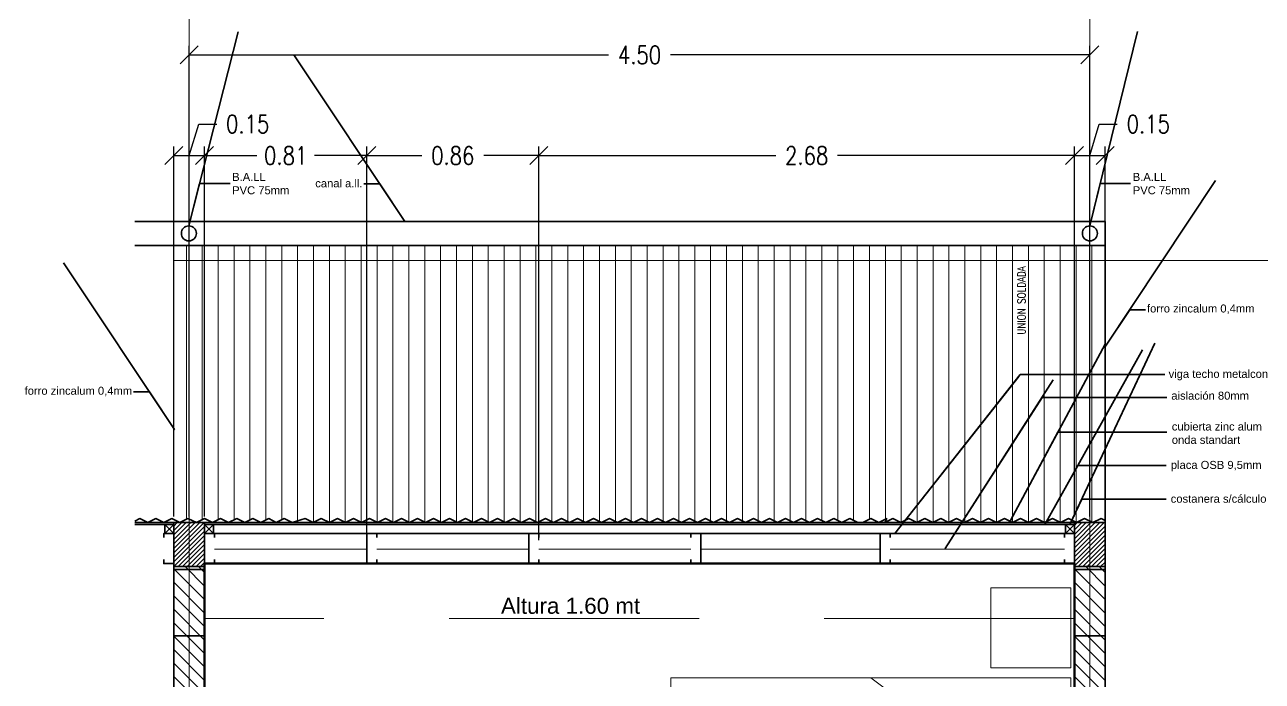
# Model space of a CAD drawing. Header units: metres. Extents: x 45 to 666, y -23 to 325.
# Drawn here: x 159.14 to 165.33, y 29.06 to 32.34 of the extents above; entities that cross this region are included whole.
import ezdxf

# ---------------------------------------------------------------- set-up
doc = ezdxf.new("R2010")
doc.units = ezdxf.units.M
doc.header["$LTSCALE"] = 5
doc.header["$MEASUREMENT"] = 0
doc.linetypes.add('HIDDEN', pattern=[0.375, 0.25, -0.125])
doc.layers.get('0').update_dxf_attribs({"color": 30})
doc.layers.get('DEFPOINTS').update_dxf_attribs({"color": 210})
for name, color, linetype, lineweight in [('A-ANNO-DIMS', 3, 'Continuous', 18), ('A-ANNO-NOTE', 7, 'Continuous', 35), ('A-ANNO-SYMB', 3, 'Continuous', 18), ('A-ELEV-PATT', 8, 'Continuous', 18), ('A-FLOR-FTPT', 6, 'Continuous', 70), ('A-FLOR-LEVL', 7, 'Continuous', 35), ('A-FLOR-OVHD', 3, 'HIDDEN', 18), ('A-FURN', 8, 'Continuous', 18), ('A-WALL-BATT', 8, 'BATTING', 18), ('A-WALL-FULL', 7, 'Continuous', 35), ('A-WALL-FULL-EXTR', 7, 'Continuous', 35), ('A-WALL-PATT', 8, 'Continuous', 18)]:
    doc.layers.add(name, color=color, linetype=linetype, lineweight=lineweight)
doc.styles.add('E-ARIAL', font='arial.ttf')
doc.styles.add('E-ROMANS', font='romans.shx', dxfattribs={"width": 0.8})
doc.linetypes.add('BATTING', pattern='A,0.0001,-0.1,[134,ltypeshp.shx,S=0.1,R=0,X=-0.1,Y=0],-0.2,[134,ltypeshp.shx,S=0.1,R=180,X=0.1,Y=0],-0.1', length=0.4001)
doc.dimstyles.new('E-0050_TICK_18', dxfattribs={"dimscale": 0.001, "dimtxt": 90, "dimasz": 90, "dimexe": 45, "dimexo": 30, "dimgap": 45, "dimtad": 0, "dimzin": 0, "dimdsep": 46, "dimtxsty": 'E-ROMANS', "dimblk": 'OBLIQUE', "dimcen": 45, "dimclrd": 256, "dimclre": 256, "dimclrt": 256, "dimadec": 0, "dimazin": 0, "dimtfac": 1, "dimtmove": 1, "dimatfit": 3, "dimldrblk": 'OPEN90', "dimfxl": 1, "dimtfill": 1, "dimtolj": 1, "dimtzin": 0, "dimarcsym": 0})
doc.dimstyles.new('E-0200_TICK_12', dxfattribs={"dimscale": 0.001, "dimtxt": 240, "dimasz": 240, "dimexe": 120, "dimexo": 80, "dimgap": 120, "dimtad": 0, "dimzin": 0, "dimdsep": 46, "dimtxsty": 'E-ROMANS', "dimblk": 'OBLIQUE', "dimcen": 120, "dimclrd": 256, "dimclre": 256, "dimclrt": 256, "dimadec": 0, "dimazin": 0, "dimtfac": 1, "dimtmove": 1, "dimatfit": 3, "dimldrblk": 'OPEN90', "dimfxl": 1, "dimtfill": 1, "dimtolj": 1, "dimtzin": 0, "dimlwd": -1, "dimarcsym": 0})

# ---------------------------------------------------------------- blocks, each defined once
blk = doc.blocks.new('CAMA150X200')
for p, q in [((-1.2, 0), (-0.8, 0)), ((-1.2, -0.4), (-1.2, 0)), ((-0.8, 0), (-0.8, -0.4)), ((-0.75, -2), (-0.75, 0)), ((-0.75, 0), (0.75, 0)), ((0, 0), (-0.75, -1)), ((0, 0), (0.75, -1)), ((0.75, 0), (0.75, -2)), ((0.8, 0), (0.8, -0.4)), ((1.2, 0), (0.8, 0)), ((1.2, -0.4), (1.2, 0)), ((-0.8, -0.4), (-1.2, -0.4)), ((0.8, -0.4), (1.2, -0.4)), ((0.75, -2), (-0.75, -2))]:
    blk.add_line(p, q)
blk = doc.blocks.new('_Oblique')
at = {"color": 0, "linetype": 'ByBlock', "lineweight": -2}
blk.add_line((-0.5, -0.5), (0.5, 0.5), dxfattribs=at)
blk = doc.blocks.new('*D766')
at = {"layer": 'A-ANNO-DIMS', "lineweight": -2, "transparency": 16777216}
for p, q in [((159.9665, 31.6907), (160.0138, 31.8482)), ((160.0138, 31.8482), (160.1038, 31.8482)), ((159.8895, 29.887), (159.8895, 31.7357)), ((160.0435, 29.887), (160.0435, 31.7357)), ((159.8895, 31.6907), (160.0435, 31.6907))]:
    blk.add_line(p, q, dxfattribs=at)
at = {"layer": 'DEFPOINTS', "color": 0, "transparency": 16777216}
for p in [(160.0435, 31.6907), (159.8895, 29.857), (160.0435, 29.857)]:
    blk.add_point(p, dxfattribs=at)
at = {"layer": 'A-ANNO-DIMS', "lineweight": -2, "transparency": 16777216, "xscale": 0.09, "yscale": 0.09, "zscale": 0.09}
for p, rotation in [((159.8895, 31.6907), 179.9999999999999), ((160.0435, 31.6907), 359.9999999999999)]:
    blk.add_blockref('_Oblique', p, dxfattribs=dict(at, rotation=rotation))
at = {"layer": 'A-ANNO-DIMS', "transparency": 16777216, "insert": (160.2585, 31.8482), "char_height": 0.09, "attachment_point": 5, "style": 'E-ROMANS', "bg_fill": 3, "box_fill_scale": 1.25, "bg_fill_color": 256, "bg_fill_true_color": 13158600, "bg_fill_transparency": 0}
blk.add_mtext('\\A1;0.15', dxfattribs=at)
blk = doc.blocks.new('_Open90')
at = {"color": 0, "linetype": 'ByBlock', "lineweight": -2}
for p, q in [((0, 0), (-1, 0)), ((-0.5, 0.5), (0, 0)), ((0, 0), (-0.5, -0.5))]:
    blk.add_line(p, q, dxfattribs=at)
blk = doc.blocks.new('*D767')
at = {"layer": 'A-ANNO-DIMS', "lineweight": -2, "transparency": 16777216}
for p, q in [((160.0435, 29.887), (160.0435, 31.7357)), ((160.8534, 29.7698), (160.8534, 31.7357)), ((160.0435, 31.6907), (160.3041, 31.6907)), ((160.8534, 31.6907), (160.5929, 31.6907))]:
    blk.add_line(p, q, dxfattribs=at)
at = {"layer": 'DEFPOINTS', "color": 0, "transparency": 16777216}
for p in [(160.8534, 31.6907), (160.0435, 29.857), (160.8534, 29.7398)]:
    blk.add_point(p, dxfattribs=at)
at = {"layer": 'A-ANNO-DIMS', "lineweight": -2, "transparency": 16777216, "xscale": 0.09, "yscale": 0.09, "zscale": 0.09}
for p, rotation in [((160.0435, 31.6907), 179.9999999999999), ((160.8534, 31.6907), 359.9999999999999)]:
    blk.add_blockref('_Oblique', p, dxfattribs=dict(at, rotation=rotation))
at = {"layer": 'A-ANNO-DIMS', "transparency": 16777216, "insert": (160.4485, 31.6907), "char_height": 0.09, "attachment_point": 5, "style": 'E-ROMANS', "bg_fill": 3, "box_fill_scale": 1.25, "bg_fill_color": 256, "bg_fill_true_color": 13158600, "bg_fill_transparency": 0}
blk.add_mtext('\\A1;0.81', dxfattribs=at)
blk = doc.blocks.new('*D353')
at = {"layer": 'A-ANNO-DIMS', "lineweight": -2, "transparency": 16777216}
for p, q in [((160.8534, 29.7698), (160.8534, 31.7357)), ((161.7133, 29.7698), (161.7133, 31.7357)), ((160.8534, 31.6907), (161.1287, 31.6907)), ((161.7133, 31.6907), (161.4381, 31.6907))]:
    blk.add_line(p, q, dxfattribs=at)
at = {"layer": 'DEFPOINTS', "color": 0, "transparency": 16777216}
for p in [(161.7133, 31.6907), (160.8534, 29.7398), (161.7133, 29.7398)]:
    blk.add_point(p, dxfattribs=at)
at = {"layer": 'A-ANNO-DIMS', "lineweight": -2, "transparency": 16777216, "xscale": 0.09, "yscale": 0.09, "zscale": 0.09}
for p, rotation in [((160.8534, 31.6907), 179.9999999999999), ((161.7133, 31.6907), 359.9999999999999)]:
    blk.add_blockref('_Oblique', p, dxfattribs=dict(at, rotation=rotation))
at = {"layer": 'A-ANNO-DIMS', "transparency": 16777216, "insert": (161.2834, 31.6907), "char_height": 0.09, "attachment_point": 5, "style": 'E-ROMANS', "bg_fill": 3, "box_fill_scale": 1.25, "bg_fill_color": 256, "bg_fill_true_color": 13158600, "bg_fill_transparency": 0}
blk.add_mtext('\\A1;0.86', dxfattribs=at)
blk = doc.blocks.new('*D768')
at = {"layer": 'A-ANNO-DIMS', "lineweight": -2, "transparency": 16777216}
for p, q in [((161.7133, 29.7698), (161.7133, 31.7357)), ((164.3895, 29.887), (164.3895, 31.7357)), ((161.7133, 31.6907), (162.8967, 31.6907)), ((164.3895, 31.6907), (163.2061, 31.6907))]:
    blk.add_line(p, q, dxfattribs=at)
at = {"layer": 'DEFPOINTS', "color": 0, "transparency": 16777216}
for p in [(164.3895, 31.6907), (164.3895, 29.857), (161.7133, 29.7398)]:
    blk.add_point(p, dxfattribs=at)
at = {"layer": 'A-ANNO-DIMS', "lineweight": -2, "transparency": 16777216, "xscale": 0.09, "yscale": 0.09, "zscale": 0.09}
for p, rotation in [((161.7133, 31.6907), 179.9999999999999), ((164.3895, 31.6907), 359.9999999999999)]:
    blk.add_blockref('_Oblique', p, dxfattribs=dict(at, rotation=rotation))
at = {"layer": 'A-ANNO-DIMS', "transparency": 16777216, "insert": (163.0514, 31.6907), "char_height": 0.09, "attachment_point": 5, "style": 'E-ROMANS', "bg_fill": 3, "box_fill_scale": 1.25, "bg_fill_color": 256, "bg_fill_true_color": 13158600, "bg_fill_transparency": 0}
blk.add_mtext('\\A1;2.68', dxfattribs=at)
blk = doc.blocks.new('*D769')
at = {"layer": 'A-ANNO-DIMS', "lineweight": -2, "transparency": 16777216}
for p, q in [((164.4665, 31.6907), (164.5138, 31.8482)), ((164.5138, 31.8482), (164.6038, 31.8482)), ((164.3895, 29.887), (164.3895, 31.7357)), ((164.5435, 29.887), (164.5435, 31.7357)), ((164.3895, 31.6907), (164.5435, 31.6907))]:
    blk.add_line(p, q, dxfattribs=at)
at = {"layer": 'DEFPOINTS', "color": 0, "transparency": 16777216}
for p in [(164.5435, 31.6907), (164.3895, 29.857), (164.5435, 29.857)]:
    blk.add_point(p, dxfattribs=at)
at = {"layer": 'A-ANNO-DIMS', "lineweight": -2, "transparency": 16777216, "xscale": 0.09, "yscale": 0.09, "zscale": 0.09}
for p, rotation in [((164.3895, 31.6907), 179.9999999999999), ((164.5435, 31.6907), 359.9999999999999)]:
    blk.add_blockref('_Oblique', p, dxfattribs=dict(at, rotation=rotation))
at = {"layer": 'A-ANNO-DIMS', "transparency": 16777216, "insert": (164.7585, 31.8482), "char_height": 0.09, "attachment_point": 5, "style": 'E-ROMANS', "bg_fill": 3, "box_fill_scale": 1.25, "bg_fill_color": 256, "bg_fill_true_color": 13158600, "bg_fill_transparency": 0}
blk.add_mtext('\\A1;0.15', dxfattribs=at)
blk = doc.blocks.new('*D770')
at = {"layer": 'A-ANNO-DIMS', "lineweight": -2, "transparency": 16777216}
for p, q in [((159.9665, 29.887), (159.9665, 32.2385)), ((164.4665, 29.887), (164.4665, 32.2385)), ((159.9665, 32.1935), (162.0618, 32.1935)), ((164.4665, 32.1935), (162.3713, 32.1935))]:
    blk.add_line(p, q, dxfattribs=at)
at = {"layer": 'DEFPOINTS', "color": 0, "transparency": 16777216}
for p in [(164.4665, 32.1935), (159.9665, 29.857), (164.4665, 29.857)]:
    blk.add_point(p, dxfattribs=at)
at = {"layer": 'A-ANNO-DIMS', "lineweight": -2, "transparency": 16777216, "xscale": 0.09, "yscale": 0.09, "zscale": 0.09, "rotation": 180}
blk.add_blockref('_Oblique', (159.9665, 32.1935), dxfattribs=at)
at = {"layer": 'A-ANNO-DIMS', "lineweight": -2, "transparency": 16777216, "xscale": 0.09, "yscale": 0.09, "zscale": 0.09}
blk.add_blockref('_Oblique', (164.4665, 32.1935), dxfattribs=at)
at = {"layer": 'A-ANNO-DIMS', "transparency": 16777216, "insert": (162.2165, 32.1935), "char_height": 0.09, "attachment_point": 5, "style": 'E-ROMANS', "bg_fill": 3, "box_fill_scale": 1.25, "bg_fill_color": 256, "bg_fill_true_color": 13158600, "bg_fill_transparency": 0}
blk.add_mtext('\\A1;4.50', dxfattribs=at)
blk = doc.blocks.new('*D590')
at = {"layer": 'A-ANNO-DIMS', "lineweight": -2, "transparency": 16777216}
for p, q in [((159.9665, 31.6907), (160.0138, 31.8482)), ((160.0138, 31.8482), (160.1038, 31.8482)), ((159.8895, 29.887), (159.8895, 31.7357)), ((160.0435, 29.887), (160.0435, 31.7357)), ((159.8895, 31.6907), (160.0435, 31.6907))]:
    blk.add_line(p, q, dxfattribs=at)
at = {"layer": 'DEFPOINTS', "color": 0, "transparency": 16777216}
for p in [(160.0435, 31.6907), (159.8895, 29.857), (160.0435, 29.857)]:
    blk.add_point(p, dxfattribs=at)
at = {"layer": 'A-ANNO-DIMS', "lineweight": -2, "transparency": 16777216, "xscale": 0.09, "yscale": 0.09, "zscale": 0.09}
for p, rotation in [((159.8895, 31.6907), 179.9999999999999), ((160.0435, 31.6907), 359.9999999999999)]:
    blk.add_blockref('_Oblique', p, dxfattribs=dict(at, rotation=rotation))
at = {"layer": 'A-ANNO-DIMS', "transparency": 16777216, "insert": (160.2585, 31.8482), "char_height": 0.09, "attachment_point": 5, "style": 'E-ROMANS', "bg_fill": 3, "box_fill_scale": 1.25, "bg_fill_color": 256, "bg_fill_true_color": 13158600, "bg_fill_transparency": 0}
blk.add_mtext('\\A1;0.15', dxfattribs=at)

msp = doc.modelspace()

# ---------------------------------------------------------------- hatches: boundary and pattern name
at = {"layer": 'A-WALL-PATT'}
h = msp.add_hatch(dxfattribs=at)
h.set_pattern_fill('LINE', color=256, scale=0.005, angle=45, style=0)
h.set_pattern_definition([(45, (4.5, 3.16), (-0.0112253202, 0.0112253202), [])])
h.paths.add_polyline_path([(160.0435, 29.857), (159.8895, 29.857), (159.8895, 29.637), (160.0435, 29.637)])
h = msp.add_hatch(dxfattribs=at)
h.set_pattern_fill('LINE', color=256, scale=0.005, angle=45, style=0)
h.set_pattern_definition([(45, (0, 0), (-0.0112253202, 0.0112253202), [])])
h.paths.add_polyline_path([(164.5435, 29.857), (164.4665, 29.857), (164.4665, 29.637), (164.5435, 29.637)])
h.paths.add_polyline_path([(164.4665, 29.857), (164.3895, 29.857), (164.3895, 29.637), (164.4665, 29.637)])
h = msp.add_hatch(dxfattribs=at)
h.set_pattern_fill('LINE', color=256, scale=0.015, angle=135, style=0)
h.set_pattern_definition([(135, (4.5, 7e-13), (-0.03367596, -0.03367596), [])])
h.paths.add_polyline_path([(160.0435, 29.622), (159.9665, 29.622), (159.9665, 29.292), (160.0435, 29.292)])
h.paths.add_polyline_path([(159.9665, 29.622), (159.8895, 29.622), (159.8895, 29.292), (159.9665, 29.292)])
h.paths.add_polyline_path([(159.9665, 29.292), (159.8895, 29.292), (159.8895, 28.962), (159.9665, 28.962)])
h.paths.add_polyline_path([(160.0435, 29.292), (159.9665, 29.292), (159.9665, 28.962), (160.0435, 28.962)])
h.paths.add_polyline_path([(160.0435, 28.962), (159.9665, 28.962), (159.9665, 28.632), (160.0435, 28.632)])
h.paths.add_polyline_path([(159.9665, 28.962), (159.8895, 28.962), (159.8895, 28.632), (159.9665, 28.632)])
h.paths.add_polyline_path([(159.9665, 28.632), (159.8895, 28.632), (159.8895, 28.302), (159.9665, 28.302)])
h.paths.add_polyline_path([(160.0435, 28.632), (159.9665, 28.632), (159.9665, 28.302), (160.0435, 28.302)])
h.paths.add_polyline_path([(160.0435, 28.032), (159.9665, 28.032), (159.9665, 27.702), (160.0435, 27.702)])
h.paths.add_polyline_path([(159.9665, 28.032), (159.8895, 28.032), (159.8895, 27.702), (159.9665, 27.702)])
h.paths.add_polyline_path([(159.9665, 27.702), (159.8895, 27.702), (159.8895, 27.372), (159.9665, 27.372)])
h.paths.add_polyline_path([(160.0435, 27.702), (159.9665, 27.702), (159.9665, 27.372), (160.0435, 27.372)])
h.paths.add_polyline_path([(160.0435, 27.372), (159.9665, 27.372), (159.9665, 27.042), (160.0435, 27.042)])
h.paths.add_polyline_path([(159.9665, 27.372), (159.8895, 27.372), (159.8895, 27.042), (159.9665, 27.042)])
h.paths.add_polyline_path([(159.9665, 27.042), (159.8895, 27.042), (159.8895, 26.712), (159.9665, 26.712)])
h.paths.add_polyline_path([(160.0435, 27.042), (159.9665, 27.042), (159.9665, 26.712), (160.0435, 26.712)])
h.paths.add_polyline_path([(160.0435, 26.712), (159.9665, 26.712), (159.9665, 26.697), (160.0435, 26.697)])
h.paths.add_polyline_path([(159.9665, 26.712), (159.8895, 26.712), (159.8895, 26.697), (159.9665, 26.697)])
h.paths.add_polyline_path([(159.9665, 29.637), (159.8895, 29.637), (159.8895, 29.622), (159.9665, 29.622)])
h.paths.add_polyline_path([(160.0435, 29.637), (159.9665, 29.637), (159.9665, 29.622), (160.0435, 29.622)])
h = msp.add_hatch(dxfattribs=at)
h.set_pattern_fill('LINE', color=256, scale=0.015, angle=135, style=0)
h.set_pattern_definition([(135, (4.5, 1e-12), (-0.03367596, -0.03367596), [])])
h.paths.add_polyline_path([(160.0435, 29.622), (159.9665, 29.622), (159.9665, 29.292), (160.0435, 29.292)])
h.paths.add_polyline_path([(159.9665, 29.622), (159.8895, 29.622), (159.8895, 29.292), (159.9665, 29.292)])
h.paths.add_polyline_path([(159.9665, 29.292), (159.8895, 29.292), (159.8895, 28.962), (159.9665, 28.962)])
h.paths.add_polyline_path([(160.0435, 29.292), (159.9665, 29.292), (159.9665, 28.962), (160.0435, 28.962)])
h.paths.add_polyline_path([(160.0435, 28.962), (159.9665, 28.962), (159.9665, 28.632), (160.0435, 28.632)])
h.paths.add_polyline_path([(159.9665, 28.962), (159.8895, 28.962), (159.8895, 28.632), (159.9665, 28.632)])
h.paths.add_polyline_path([(159.9665, 28.632), (159.8895, 28.632), (159.8895, 28.302), (159.9665, 28.302)])
h.paths.add_polyline_path([(160.0435, 28.632), (159.9665, 28.632), (159.9665, 28.302), (160.0435, 28.302)])
h.paths.add_polyline_path([(160.0435, 28.032), (159.9665, 28.032), (159.9665, 27.702), (160.0435, 27.702)])
h.paths.add_polyline_path([(159.9665, 28.032), (159.8895, 28.032), (159.8895, 27.702), (159.9665, 27.702)])
h.paths.add_polyline_path([(159.9665, 27.702), (159.8895, 27.702), (159.8895, 27.372), (159.9665, 27.372)])
h.paths.add_polyline_path([(160.0435, 27.702), (159.9665, 27.702), (159.9665, 27.372), (160.0435, 27.372)])
h.paths.add_polyline_path([(160.0435, 27.372), (159.9665, 27.372), (159.9665, 27.042), (160.0435, 27.042)])
h.paths.add_polyline_path([(159.9665, 27.372), (159.8895, 27.372), (159.8895, 27.042), (159.9665, 27.042)])
h.paths.add_polyline_path([(159.9665, 27.042), (159.8895, 27.042), (159.8895, 26.712), (159.9665, 26.712)])
h.paths.add_polyline_path([(160.0435, 27.042), (159.9665, 27.042), (159.9665, 26.712), (160.0435, 26.712)])
h.paths.add_polyline_path([(160.0435, 26.712), (159.9665, 26.712), (159.9665, 26.697), (160.0435, 26.697)])
h.paths.add_polyline_path([(159.9665, 26.712), (159.8895, 26.712), (159.8895, 26.697), (159.9665, 26.697)])
h.paths.add_polyline_path([(159.9665, 29.637), (159.8895, 29.637), (159.8895, 29.622), (159.9665, 29.622)])
h.paths.add_polyline_path([(160.0435, 29.637), (159.9665, 29.637), (159.9665, 29.622), (160.0435, 29.622)])
h = msp.add_hatch(dxfattribs=at)
h.set_pattern_fill('LINE', color=256, scale=0.015, angle=135, style=0)
h.set_pattern_definition([(135, (9, 0), (-0.03367596, -0.03367596), [])])
h.paths.add_polyline_path([(164.5435, 29.622), (164.4665, 29.622), (164.4665, 29.292), (164.5435, 29.292)])
h.paths.add_polyline_path([(164.4665, 29.622), (164.3895, 29.622), (164.3895, 29.292), (164.4665, 29.292)])
h.paths.add_polyline_path([(164.4665, 29.292), (164.3895, 29.292), (164.3895, 28.962), (164.4665, 28.962)])
h.paths.add_polyline_path([(164.5435, 29.292), (164.4665, 29.292), (164.4665, 28.962), (164.5435, 28.962)])
h.paths.add_polyline_path([(164.5435, 28.962), (164.4665, 28.962), (164.4665, 28.632), (164.5435, 28.632)])
h.paths.add_polyline_path([(164.4665, 28.962), (164.3895, 28.962), (164.3895, 28.632), (164.4665, 28.632)])
h.paths.add_polyline_path([(164.4665, 28.632), (164.3895, 28.632), (164.3895, 28.302), (164.4665, 28.302)])
h.paths.add_polyline_path([(164.5435, 28.632), (164.4665, 28.632), (164.4665, 28.302), (164.5435, 28.302)])
h.paths.add_polyline_path([(164.5435, 28.032), (164.4665, 28.032), (164.4665, 27.702), (164.5435, 27.702)])
h.paths.add_polyline_path([(164.4665, 28.032), (164.3895, 28.032), (164.3895, 27.702), (164.4665, 27.702)])
h.paths.add_polyline_path([(164.4665, 27.702), (164.3895, 27.702), (164.3895, 27.372), (164.4665, 27.372)])
h.paths.add_polyline_path([(164.5435, 27.702), (164.4665, 27.702), (164.4665, 27.372), (164.5435, 27.372)])
h.paths.add_polyline_path([(164.5435, 27.372), (164.4665, 27.372), (164.4665, 27.042), (164.5435, 27.042)])
h.paths.add_polyline_path([(164.4665, 27.372), (164.3895, 27.372), (164.3895, 27.042), (164.4665, 27.042)])
h.paths.add_polyline_path([(164.4665, 27.042), (164.3895, 27.042), (164.3895, 26.712), (164.4665, 26.712)])
h.paths.add_polyline_path([(164.5435, 27.042), (164.4665, 27.042), (164.4665, 26.712), (164.5435, 26.712)])
h.paths.add_polyline_path([(164.5435, 26.712), (164.4665, 26.712), (164.4665, 26.697), (164.5435, 26.697)])
h.paths.add_polyline_path([(164.4665, 26.712), (164.3895, 26.712), (164.3895, 26.697), (164.4665, 26.697)])
h.paths.add_polyline_path([(164.4665, 29.637), (164.3895, 29.637), (164.3895, 29.622), (164.4665, 29.622)])
h.paths.add_polyline_path([(164.5435, 29.637), (164.4665, 29.637), (164.4665, 29.622), (164.5435, 29.622)])

# ---------------------------------------------------------------- linework, layer by layer
at = {"layer": 'A-ANNO-SYMB', "ltscale": 2}
msp.add_lwpolyline([(164.4665, 32.862), (164.4665, 21.8381)], dxfattribs=at)
at = {"layer": 'A-FLOR-FTPT'}
msp.add_lwpolyline([(160.0435, 29.652), (160.0435, 26.682), (162.7586, 26.682), (162.7586, 25.192), (163.6646, 25.192), (163.6646, 26.682), (164.3895, 26.682), (164.3895, 29.652)], close=True, dxfattribs=at)
at = {"layer": 'A-FLOR-LEVL'}
for p, q in [((164.5435, 31.362), (159.6948, 31.362)), ((164.5435, 31.362), (164.5435, 31.242)), ((164.5435, 31.242), (159.6948, 31.242)), ((164.5435, 29.857), (164.5435, 31.242)), ((160.8534, 29.802), (160.0935, 29.802)), ((161.6633, 29.802), (160.9034, 29.802)), ((162.4732, 29.802), (161.7133, 29.802)), ((162.5232, 29.802), (163.4189, 29.802)), ((164.3395, 29.802), (163.4689, 29.802)), ((160.8534, 29.652), (160.0935, 29.652)), ((160.8534, 29.652), (160.0935, 29.652)), ((161.6633, 29.652), (160.9034, 29.652)), ((162.4732, 29.652), (161.7133, 29.652)), ((162.5232, 29.652), (163.4189, 29.652)), ((164.3395, 29.652), (163.4689, 29.652))]:
    msp.add_line(p, q, dxfattribs=at)
for points in [[(159.8895, 29.802), (159.8445, 29.847)], [(159.8445, 29.802), (159.8895, 29.847)], [(160.0885, 29.802), (160.0435, 29.847)], [(160.0435, 29.802), (160.0885, 29.847)], [(164.3895, 29.802), (164.3445, 29.847)], [(164.3445, 29.802), (164.3895, 29.847)]]:
    msp.add_lwpolyline(points, dxfattribs=at)
for centre in [(159.9645, 31.302), (164.4665, 31.302)]:
    msp.add_circle(centre, 0.0375, dxfattribs=at)
at = {"layer": 'A-FLOR-OVHD'}
msp.add_lwpolyline([(164.3895, 29.377), (160.0435, 29.377)], dxfattribs=at)
at = {"layer": 'A-WALL-BATT', "ltscale": 0.018}
for p, q in [((160.8534, 29.7241), (160.0935, 29.7241)), ((161.6633, 29.7241), (160.9034, 29.7241)), ((162.4732, 29.7241), (161.7133, 29.7241)), ((162.5232, 29.7241), (163.4189, 29.7241)), ((164.3395, 29.7241), (163.4689, 29.7241))]:
    msp.add_line(p, q, dxfattribs=at)
at = {"layer": 'A-WALL-FULL'}
for p, q in [((160.0435, 29.857), (159.8895, 29.857)), ((164.5435, 29.857), (164.3895, 29.857)), ((160.0435, 29.637), (159.8895, 29.637)), ((160.0435, 29.637), (159.8895, 29.637)), ((164.5435, 29.637), (164.3895, 29.637))]:
    msp.add_line(p, q, dxfattribs=at)
for points in [[(159.8895, 26.477), (159.8895, 29.857), (160.0435, 29.857), (160.0435, 26.477)], [(164.3895, 26.477), (164.3895, 29.857), (164.5435, 29.857), (164.5435, 26.477)], [(159.8895, 29.622), (160.0435, 29.622)], [(159.8895, 29.622), (160.0435, 29.622)], [(164.3895, 29.622), (164.5435, 29.622)], [(159.8895, 29.292), (160.0435, 29.292)], [(159.8895, 29.292), (160.0435, 29.292)], [(164.3895, 29.292), (164.5435, 29.292)]]:
    msp.add_lwpolyline(points, dxfattribs=at)
at = {"layer": 'A-WALL-FULL-EXTR'}
for p, q in [((159.8895, 29.857), (159.6948, 29.857)), ((159.8895, 29.847), (159.6948, 29.847)), ((164.3895, 29.857), (160.0435, 29.857)), ((164.3895, 29.847), (160.0435, 29.847))]:
    msp.add_line(p, q, dxfattribs=at)
for points in [[(159.6948, 29.8646), (159.7195, 29.877), (159.7595, 29.857), (159.7995, 29.877), (159.8395, 29.857), (159.8795, 29.877), (159.9195, 29.857), (159.9595, 29.877), (160.0035, 29.857), (160.0435, 29.877), (160.0835, 29.857), (160.1235, 29.877), (160.1635, 29.857), (160.2035, 29.877), (160.2435, 29.857), (160.2835, 29.877), (160.3235, 29.857), (160.3635, 29.877), (160.4015, 29.857), (160.4415, 29.877), (160.4815, 29.857), (160.5465, 29.877), (160.5865, 29.857), (160.6265, 29.877), (160.6665, 29.857)], [(163.3065, 29.857), (163.2665, 29.877), (163.2265, 29.857), (163.1865, 29.877), (163.1465, 29.857), (163.1065, 29.877), (163.0665, 29.857), (163.0265, 29.877), (162.9865, 29.857), (162.9465, 29.877), (162.9065, 29.857), (162.8665, 29.877), (162.8265, 29.857), (162.7865, 29.877), (162.7465, 29.857), (162.7065, 29.877), (162.6665, 29.857), (162.6265, 29.877), (162.5865, 29.857), (162.5465, 29.877), (162.5065, 29.857), (162.4665, 29.877), (162.4265, 29.857), (162.3865, 29.877), (162.3465, 29.857), (162.3065, 29.877), (162.2665, 29.857), (162.2265, 29.877), (162.1865, 29.857), (162.1465, 29.877), (162.1065, 29.857), (162.0665, 29.877), (162.0265, 29.857), (161.9865, 29.877), (161.9465, 29.857), (161.9065, 29.877), (161.8665, 29.857), (161.8265, 29.877), (161.7865, 29.857), (161.7465, 29.877), (161.7065, 29.857), (161.6665, 29.877), (161.6265, 29.857), (161.5865, 29.877), (161.5465, 29.857), (161.5065, 29.877), (161.4665, 29.857), (161.4265, 29.877), (161.3865, 29.857), (161.3465, 29.877), (161.3065, 29.857), (161.2665, 29.877), (161.2265, 29.857), (161.1865, 29.877), (161.1465, 29.857), (161.1065, 29.877), (161.0665, 29.857), (161.0265, 29.877), (160.9865, 29.857), (160.9465, 29.877), (160.9065, 29.857), (160.8665, 29.877), (160.8265, 29.857), (160.7865, 29.877), (160.7465, 29.857), (160.7065, 29.877), (160.6665, 29.857)], [(163.3315, 29.857), (163.3715, 29.877), (163.4115, 29.857), (163.4515, 29.877), (163.4415, 29.857), (163.4815, 29.877), (163.5215, 29.857), (163.5615, 29.877), (163.6015, 29.857), (163.6415, 29.877), (163.6815, 29.857), (163.7215, 29.877), (163.7595, 29.857), (163.7995, 29.877), (163.8395, 29.857), (163.8795, 29.877), (163.9195, 29.857), (163.9595, 29.877), (163.9995, 29.857), (164.0395, 29.877), (164.0795, 29.857), (164.1195, 29.877), (164.1595, 29.857), (164.1995, 29.877), (164.2395, 29.857), (164.2795, 29.877), (164.3195, 29.857), (164.3595, 29.877), (164.3995, 29.857), (164.4395, 29.877), (164.4815, 29.857), (164.5235, 29.877), (164.5435, 29.867)], [(159.8445, 29.802), (159.8895, 29.802), (159.8895, 29.847), (159.8445, 29.847), (159.8445, 29.802)], [(160.0435, 29.802), (160.0885, 29.802), (160.0885, 29.847), (160.0435, 29.847), (160.0435, 29.802)], [(164.3445, 29.802), (164.3895, 29.802), (164.3895, 29.847), (164.3445, 29.847), (164.3445, 29.802)], [(159.8395, 29.672), (159.8395, 29.652), (159.8895, 29.652), (159.8895, 29.802), (159.8395, 29.802), (159.8395, 29.782)], [(159.8395, 29.672), (159.8395, 29.652), (159.8895, 29.652), (159.8895, 29.802), (159.8395, 29.802), (159.8395, 29.782)], [(160.0935, 29.672), (160.0935, 29.652), (160.0435, 29.652), (160.0435, 29.802), (160.0935, 29.802), (160.0935, 29.782)], [(160.9034, 29.672), (160.9034, 29.652), (160.8534, 29.652), (160.8534, 29.802), (160.9034, 29.802), (160.9034, 29.782)], [(161.7133, 29.672), (161.7133, 29.652), (161.6633, 29.652), (161.6633, 29.802), (161.7133, 29.802), (161.7133, 29.782)], [(162.4732, 29.672), (162.4732, 29.652), (162.5232, 29.652), (162.5232, 29.802), (162.4732, 29.802), (162.4732, 29.782)], [(163.4689, 29.672), (163.4689, 29.652), (163.4189, 29.652), (163.4189, 29.802), (163.4689, 29.802), (163.4689, 29.782)], [(164.3395, 29.672), (164.3395, 29.652), (164.3895, 29.652), (164.3895, 29.802), (164.3395, 29.802), (164.3395, 29.782)]]:
    msp.add_lwpolyline(points, dxfattribs=at)

# ---------------------------------------------------------------- block references
at = {"layer": 'A-FURN', "rotation": 270}
msp.add_blockref('CAMA150X200', (164.3721, 28.3313), dxfattribs=at)

# ---------------------------------------------------------------- texts
at = {"layer": 'A-ANNO-NOTE', "style": 'E-ARIAL'}
for s, insert, char_height, attachment_point in [('B.A.LL \\PPVC 75mm ', (160.181, 31.5505), 0.04, 4), ('B.A.LL \\PPVC 75mm ', (164.681, 31.5505), 0.04, 4), ('viga techo metalcon ', (164.8601, 30.594), 0.04, 4), ('forro zincalum 0,4mm', (159.681, 30.5121), 0.04, 6), ('aislación 80mm ', (164.8735, 30.491), 0.04, 4), ('cubierta zinc alum\\Ponda standart ', (164.8761, 30.3035), 0.04, 4), ('placa OSB 9,5mm ', (164.8712, 30.1392), 0.04, 4), ('costanera s/cálculo', (164.8706, 29.976), 0.04, 4), ('^JAltura 1.60 mt', (161.524, 29.5074), 0.08, 4)]:
    msp.add_mtext(s, dxfattribs=dict(at, insert=insert, char_height=char_height, attachment_point=attachment_point))

# ---------------------------------------------------------------- leaders
at = {"layer": 'A-ANNO-NOTE', "annotation_type": 0, "has_hookline": 1, "hookline_direction": 0, "text_width": 0.2778}
for points in [[(159.9637, 31.3395), (160.0177, 31.5506), (160.1702, 31.5505)], [(164.4657, 31.3395), (164.5177, 31.5506), (164.6702, 31.5505)]]:
    msp.add_leader(points, dimstyle='E-0200_TICK_12', override={"dimasz": 0.2, "dimtad": 0, "dimldrblk": 'Open90'}, dxfattribs=at)
at = {"layer": 'A-ANNO-NOTE'}
for points in [[(164.0695, 29.8672), (164.3072, 30.3091), (164.8513, 30.3091)], [(164.367, 29.8472), (164.4266, 29.9746), (164.8478, 29.9746)], [(164.2418, 29.8472), (164.4061, 30.1416), (164.8478, 30.1416)], [(163.4915, 29.802), (164.1186, 30.5968), (164.8414, 30.5968)], [(163.7443, 29.7276), (164.2276, 30.4821), (164.8513, 30.4821)]]:
    msp.add_leader(points, dimstyle='E-0200_TICK_12', override={"dimasz": 0.2, "dimtad": 0, "dimldrblk": 'Open90'}, dxfattribs=at)

# ---------------------------------------------------------------- next in the draw order: dimensions: what is measured, and where the dimension line sits
at = {"layer": 'A-ANNO-DIMS'}
dim = msp.add_linear_dim(base=(160.0435, 31.6907), p1=(159.8895, 29.857), p2=(160.0435, 29.857), angle=180, dimstyle='E-0050_TICK_18', dxfattribs=at)
dim.commit()
dim.dimension.update_dxf_attribs({"geometry": '*D766', "text_midpoint": (160.1488, 31.8482)})

# ---------------------------------------------------------------- next in the draw order: linework, layer by layer
at = {"layer": 'A-FLOR-LEVL'}
for points in [[(159.8895, 29.802), (159.8445, 29.847)], [(159.8445, 29.802), (159.8895, 29.847)]]:
    msp.add_lwpolyline(points, dxfattribs=at)
at = {"layer": 'A-WALL-FULL-EXTR'}
msp.add_lwpolyline([(159.8445, 29.802), (159.8895, 29.802), (159.8895, 29.847), (159.8445, 29.847), (159.8445, 29.802)], dxfattribs=at)

# ---------------------------------------------------------------- next in the draw order: dimensions: what is measured, and where the dimension line sits
at = {"layer": 'A-ANNO-DIMS'}
dim = msp.add_linear_dim(base=(160.8534, 31.6907), p1=(160.0435, 29.857), p2=(160.8534, 29.7398), angle=180, dimstyle='E-0050_TICK_18', dxfattribs=at)
dim.commit()
dim.dimension.update_dxf_attribs({"geometry": '*D767', "text_midpoint": (160.4485, 31.6907)})

# ---------------------------------------------------------------- next in the draw order: linework, layer by layer
at = {"layer": 'A-WALL-FULL-EXTR'}
msp.add_lwpolyline([(160.0935, 29.672), (160.0935, 29.652), (160.0435, 29.652), (160.0435, 29.802), (160.0935, 29.802), (160.0935, 29.782)], dxfattribs=at)

# ---------------------------------------------------------------- next in the draw order: dimensions: what is measured, and where the dimension line sits
at = {"layer": 'A-ANNO-DIMS'}
dim = msp.add_linear_dim(base=(161.7133, 31.6907), p1=(160.8534, 29.7398), p2=(161.7133, 29.7398), angle=180, dimstyle='E-0050_TICK_18', dxfattribs=at)
dim.commit()
dim.dimension.update_dxf_attribs({"geometry": '*D353', "text_midpoint": (161.2834, 31.6907)})

# ---------------------------------------------------------------- next in the draw order: linework, layer by layer
at = {"layer": 'A-FLOR-LEVL'}
msp.add_line((160.8534, 29.802), (160.0935, 29.802), dxfattribs=at)
at = {"layer": 'A-WALL-BATT', "ltscale": 0.018}
msp.add_line((160.8534, 29.7241), (160.0935, 29.7241), dxfattribs=at)

# ---------------------------------------------------------------- next in the draw order: dimensions: what is measured, and where the dimension line sits
at = {"layer": 'A-ANNO-DIMS'}
dim = msp.add_linear_dim(base=(164.3895, 31.6907), p1=(161.7133, 29.7398), p2=(164.3895, 29.857), angle=180, dimstyle='E-0050_TICK_18', dxfattribs=at)
dim.commit()
dim.dimension.update_dxf_attribs({"geometry": '*D768', "text_midpoint": (163.0514, 31.6907)})

# ---------------------------------------------------------------- next in the draw order: dimensions: what is measured, and where the dimension line sits
dim = msp.add_linear_dim(base=(164.5435, 31.6907), p1=(164.3895, 29.857), p2=(164.5435, 29.857), angle=180, dimstyle='E-0050_TICK_18', dxfattribs=at)
dim.commit()
dim.dimension.update_dxf_attribs({"geometry": '*D769', "text_midpoint": (164.6488, 31.8482)})

# ---------------------------------------------------------------- next in the draw order: texts
at = {"layer": 'A-ANNO-NOTE', "insert": (164.7521, 30.9231), "char_height": 0.04, "attachment_point": 4, "style": 'E-ARIAL'}
msp.add_mtext('forro zincalum 0,4mm', dxfattribs=at)

# ---------------------------------------------------------------- next in the draw order: dimensions: what is measured, and where the dimension line sits
at = {"layer": 'A-ANNO-DIMS'}
dim = msp.add_linear_dim(base=(164.4665, 32.1935), p1=(159.9665, 29.857), p2=(164.4665, 29.857), angle=180, dimstyle='E-0050_TICK_18', dxfattribs=at)
dim.commit()
dim.dimension.update_dxf_attribs({"geometry": '*D770', "text_midpoint": (162.2165, 32.1935)})

# ---------------------------------------------------------------- next in the draw order: hatches: boundary and pattern name
at = {"layer": 'A-ELEV-PATT'}
h = msp.add_hatch(dxfattribs=at)
h.set_pattern_fill('LINE', color=256, scale=0.025, angle=90, style=0)
h.set_pattern_definition([(90, (-0.06758, 0.67031), (-0.079375, 5e-18), [])])
h.paths.add_polyline_path([(159.9645, 31.242), (159.9645, 31.167), (164.4645, 31.167), (164.4645, 31.242)])
h.paths.add_polyline_path([(159.9645, 29.8745), (159.9995, 29.857), (160.0395, 29.877), (160.0795, 29.857), (160.1195, 29.877), (160.1595, 29.857), (160.1995, 29.877), (160.2395, 29.857), (160.2795, 29.877), (160.3195, 29.857), (160.3595, 29.877), (160.3995, 29.857), (160.4395, 29.877), (160.4795, 29.857), (160.5445, 29.877), (160.5845, 29.857), (160.6245, 29.877), (160.6645, 29.857), (160.7045, 29.877), (160.7445, 29.857), (160.7845, 29.877), (160.8245, 29.857), (160.8645, 29.877), (160.9045, 29.857), (160.9445, 29.877), (160.9845, 29.857), (161.0245, 29.877), (161.0645, 29.857), (161.1045, 29.877), (161.1445, 29.857), (161.1845, 29.877), (161.2245, 29.857), (161.2645, 29.877), (161.3045, 29.857), (161.3445, 29.877), (161.3845, 29.857), (161.4245, 29.877), (161.4645, 29.857), (161.5045, 29.877), (161.5445, 29.857), (161.5845, 29.877), (161.6245, 29.857), (161.6645, 29.877), (161.7045, 29.857), (161.7445, 29.877), (161.7845, 29.857), (161.8245, 29.877), (161.8645, 29.857), (161.9045, 29.877), (161.9445, 29.857), (161.9845, 29.877), (162.0245, 29.857), (162.0645, 29.877), (162.1045, 29.857), (162.1445, 29.877), (162.1845, 29.857), (162.2245, 29.877), (162.2645, 29.857), (162.3045, 29.877), (162.3445, 29.857), (162.3845, 29.877), (162.4245, 29.857), (162.4645, 29.877), (162.5045, 29.857), (162.5445, 29.877), (162.5845, 29.857), (162.6245, 29.877), (162.6645, 29.857), (162.7045, 29.877), (162.7445, 29.857), (162.7845, 29.877), (162.8245, 29.857), (162.8645, 29.877), (162.9045, 29.857), (162.9445, 29.877), (162.9845, 29.857), (163.0245, 29.877), (163.0645, 29.857), (163.1045, 29.877), (163.1445, 29.857), (163.1845, 29.877), (163.2245, 29.857), (163.2645, 29.877), (163.3045, 29.857), (163.3295, 29.857), (163.3695, 29.877), (163.4095, 29.857), (163.4495, 29.877), (163.4395, 29.857), (163.4795, 29.877), (163.5195, 29.857), (163.5595, 29.877), (163.5995, 29.857), (163.6395, 29.877), (163.6795, 29.857), (163.7195, 29.877), (163.7595, 29.857), (163.7995, 29.877), (163.8395, 29.857), (163.8795, 29.877), (163.9195, 29.857), (163.9595, 29.877), (163.9995, 29.857), (164.0395, 29.877), (164.0795, 29.857), (164.1195, 29.877), (164.1595, 29.857), (164.1995, 29.877), (164.2395, 29.857), (164.2795, 29.877), (164.3195, 29.857), (164.3595, 29.877), (164.3995, 29.857), (164.4395, 29.877), (164.4645, 29.8645), (164.4645, 31.167), (159.9645, 31.167)])
h.paths.add_polyline_path([(164.5395, 29.867), (164.5395, 31.167), (164.4645, 31.167), (164.4645, 29.8645), (164.4795, 29.857), (164.5195, 29.877)])
h.paths.add_polyline_path([(164.5395, 31.167), (164.5395, 31.242), (164.4645, 31.242), (164.4645, 31.167)])
h.paths.add_polyline_path([(159.8895, 31.167), (159.8895, 29.872), (159.9195, 29.857), (159.9595, 29.877), (159.9645, 29.8745), (159.9645, 31.167)])
h.paths.add_polyline_path([(159.8895, 31.242), (159.8895, 31.167), (159.9645, 31.167), (159.9645, 31.242)])
at = {"layer": 'A-WALL-PATT'}
h = msp.add_hatch(dxfattribs=at)
h.set_pattern_fill('LINE', color=256, scale=0.005, angle=45, style=0)
h.set_pattern_definition([(45, (4.5, 3.16), (-0.0112253202, 0.0112253202), [])])
h.paths.add_polyline_path([(160.0435, 29.857), (159.8895, 29.857), (159.8895, 29.637), (160.0435, 29.637)])

# ---------------------------------------------------------------- next in the draw order: linework, layer by layer
at = {"layer": 'A-ANNO-SYMB', "ltscale": 2}
for points in [[(159.9665, 32.862), (159.9665, 21.8381)], [(164.4665, 32.862), (164.4665, 21.8381)], [(165.7408, 31.167), (159.8895, 31.167)]]:
    msp.add_lwpolyline(points, dxfattribs=at)
at = {"layer": 'A-FLOR-LEVL'}
for p, q in [((164.5435, 31.362), (159.8895, 31.362)), ((164.5435, 31.242), (159.8895, 31.242))]:
    msp.add_line(p, q, dxfattribs=at)
for points in [[(160.0885, 29.802), (160.0435, 29.847)], [(160.0435, 29.802), (160.0885, 29.847)]]:
    msp.add_lwpolyline(points, dxfattribs=at)
at = {"layer": 'A-WALL-FULL'}
msp.add_line((160.0435, 29.857), (159.8895, 29.857), dxfattribs=at)
msp.add_lwpolyline([(159.8895, 26.477), (159.8895, 29.857), (160.0435, 29.857), (160.0435, 26.477)], dxfattribs=at)
at = {"layer": 'A-WALL-FULL-EXTR'}
for p, q in [((164.3895, 29.857), (160.0435, 29.857)), ((164.3895, 29.847), (160.0435, 29.847))]:
    msp.add_line(p, q, dxfattribs=at)
for points in [[(159.8895, 29.872), (159.9195, 29.857), (159.9595, 29.877), (160.0035, 29.857), (160.0435, 29.877), (160.0835, 29.857), (160.1235, 29.877), (160.1635, 29.857), (160.2035, 29.877), (160.2435, 29.857), (160.2835, 29.877), (160.3235, 29.857), (160.3635, 29.877), (160.4015, 29.857), (160.4415, 29.877), (160.4815, 29.857), (160.5465, 29.877), (160.5865, 29.857), (160.6265, 29.877), (160.6665, 29.857)], [(160.0435, 29.802), (160.0885, 29.802), (160.0885, 29.847), (160.0435, 29.847), (160.0435, 29.802)]]:
    msp.add_lwpolyline(points, dxfattribs=at)

# ---------------------------------------------------------------- next in the draw order: texts
at = {"layer": 'A-ANNO-NOTE', "insert": (160.8322, 31.552), "char_height": 0.04, "attachment_point": 6, "style": 'E-ARIAL'}
msp.add_mtext('canal a.ll.', dxfattribs=at)
at = {"layer": 'A-ANNO-NOTE', "insert": (164.1252, 30.7959), "char_height": 0.04, "attachment_point": 4, "rotation": 90, "style": 'E-ROMANS'}
msp.add_mtext('UNION SOLDADA', dxfattribs=at)

# ---------------------------------------------------------------- next in the draw order: leaders
at = {"layer": 'A-ANNO-NOTE'}
for points in [[(161.0437, 31.362), (160.9188, 31.5497), (160.8394, 31.5496)], [(164.5406, 30.7331), (164.6655, 30.9208), (164.7449, 30.9208)], [(159.8925, 30.3221), (159.7676, 30.5098), (159.6882, 30.5098)]]:
    msp.add_leader(points, dimstyle='E-0200_TICK_12', override={"dimasz": 0.2, "dimtad": 0, "dimldrblk": 'Open90'}, dxfattribs=at)

# ---------------------------------------------------------------- next in the draw order: dimensions: what is measured, and where the dimension line sits
at = {"layer": 'A-ANNO-DIMS'}
dim = msp.add_linear_dim(base=(160.0435, 31.6907), p1=(159.8895, 29.857), p2=(160.0435, 29.857), angle=180, dimstyle='E-0050_TICK_18', dxfattribs=at)
dim.commit()
dim.dimension.update_dxf_attribs({"geometry": '*D590', "text_midpoint": (160.1488, 31.8482)})

doc.saveas('drawing.dxf')
